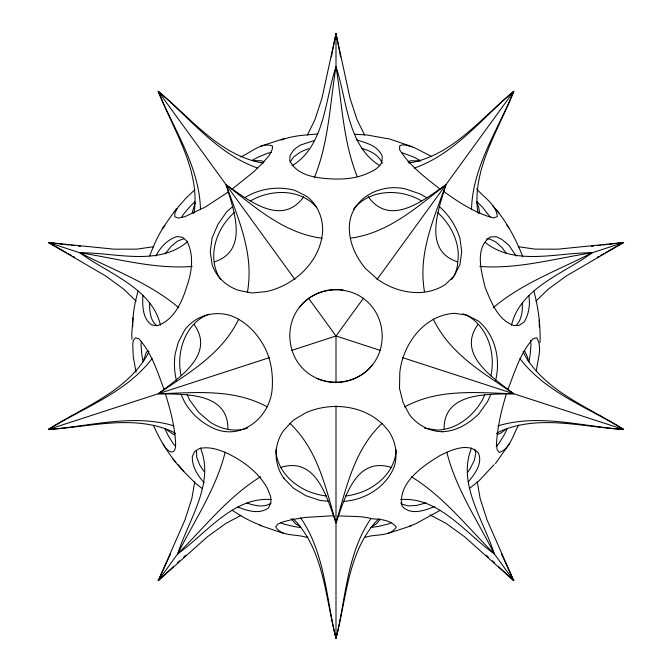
<?xml version="1.0" encoding="UTF-8"?>
<svg xmlns="http://www.w3.org/2000/svg" width="672" height="672" viewBox="0 0 672 672"><rect width="100%" height="100%" fill="white"/><g stroke="black" fill="none" stroke-linecap="round" stroke-linejoin="round"><path stroke-width="1.01" d="M149.646 302.618C149.486 310.506 150.032 320.158 156.568 325.5M522.396 302.652L522.278 310.044A46.494 20.79 72 0 1 515.718 325.744M540.011 342.636C540.632 325.273 538.39 307.852 533.879 291.094M138.146 290.976C134.753 302.492 132.653 314.597 132.728 326.609M471.517 209.656C472.433 166.774 498.053 129.805 513.744 91.35C482.378 116.878 454.944 152.771 413.574 162.187A56.734 48.258 -72 0 1 408.5 162.809M539.297 326.92L539.238 320.09M132.98 317.856L131.771 333.841L131.981 339.259M479.724 212.948L478.548 206.699L476.96 202.818M142.867 295.436C142.43 305.642 142.363 318.696 151.855 324.979L157.24 325.735C173.737 320.284 182.095 302.165 186.732 286.633C191.94 272.303 194.292 255.032 186.816 241.038L182.406 237.275L177.047 236.536C167.521 239.442 160.205 247.33 155.879 256.091M444.074 428.66C444.167 391.768 488.099 394.489 513.744 393.75C493.424 378.084 456.288 354.463 477.901 324.559M141.389 341.25L141.028 344.434L141.767 354.278L143.044 361.67M536.399 371.482C537.054 360.696 542.968 347.735 536.693 337.798L533.039 338.772L528.814 343.963C518.826 357.722 513.937 374.128 507.788 389.785M396.136 449.753C395.514 467.972 381.965 482.689 366.156 490.216A60.304 47.922 0 0 1 345.442 496.045M194.762 481.69L191.831 498.607L184.85 520.212L158.256 580.65L207.514 536.676L225.901 523.362L241.088 515.348M528.914 361.922L530.233 354.278L530.972 344.434L530.502 340.234M511.501 325.172C520.321 287.633 564.69 273.336 592.049 252.806C557.71 252.344 514.735 266.482 485.05 242.281M331.321 57.095L336 33.6L350.003 98.12L357.059 119.708L364.636 135.114M292.858 518.734A56.734 48.258 -72 0 1 296.587 522.211C324.526 554.148 325.626 599.315 336 638.4C345.87 598.399 346.819 553.82 370.818 518.734M490.837 375.984C495.289 355.782 489.493 332.573 472.996 319.267A60.304 47.922 -72 0 0 462.815 313.807M340.679 57.095L336 33.6L321.997 98.12L314.941 119.708L307.364 135.114M300.628 517.868C325.097 553.098 326.096 598.072 336 638.4C346.374 599.315 347.474 554.148 375.413 522.211A56.734 48.258 72 0 1 379.142 518.734M495.558 380.411C500.85 359.512 495.39 335.135 478.397 321.014L466.88 315.118L454.692 313.32C424.343 314.874 402.805 344.03 399.806 372.515L399.496 388.34L403.082 402.637L409.492 414.792C417.556 425.065 429.517 431.659 442.697 431.726C456.666 431.071 468.896 423.595 478.674 414.061L487.561 401.654L490.888 394.372M225.162 452.231C216.124 488.813 194.452 520.514 177.752 553.812C205.733 534.131 233.041 496.356 271.471 499.565M506.134 394.565C501.388 410.39 497.582 426.602 496.516 443.066L497.078 449.585L499.321 452.474C510.502 448.644 513.148 433.927 518.75 425.032M143.573 360.536L146.034 353.069L148.025 350.238M149.638 255.982C153.812 245.473 158.004 234.511 165.001 225.523M314.278 177.761C328.801 142.607 329.893 103.849 336 66.772C347.071 99.137 346.962 145.757 379.932 165.74M414.28 168.076C454.784 153.955 482.026 118.163 513.744 91.35C499.162 129.074 473.508 166.261 477.338 208.513A56.734 48.258 -36 0 0 478.313 213.528M484.764 394.657L482.395 399.983A60.304 47.922 -72 0 1 436.993 430.063L424.561 428.182M173.552 566.504L158.256 580.65L170.461 554.165M471.618 447.922C456.691 483.47 484.184 521.111 494.248 553.812C466.267 534.131 438.959 496.356 400.529 499.565M195.115 202.961L192.192 212.78M181.734 217.199L183.221 214.578L189.605 207.043A60.304 11.315 -36 0 1 194.897 201.743M299.872 306.743C284.088 325.979 287.305 356.588 306.743 372.128C325.979 387.912 356.588 384.695 372.128 365.257C387.912 346.021 384.695 315.412 365.257 299.872C346.021 284.088 315.412 287.305 299.872 306.743A46.494 46.494 0 0 1 343.274 290.086M494.046 464.68L479.027 480.791L469.736 488.216M290.086 162.271L293.53 157.063L299.872 152.435A46.494 20.79 0 0 1 308.675 148.705M162.196 228.74L176.585 208.387M495.415 463.613L509.804 443.26M158.256 580.65L179.222 551.779M336 382.645L336 336L363.418 298.267M377.051 279.493L513.744 91.35M468.174 482.017C474.575 474.331 482.992 463.52 478.414 453.037C468.594 441.941 451.172 450.089 440.429 455.297C423.52 465.385 397.547 482.84 401.99 505.814C409.945 515.878 424.964 510.518 434.708 506.47M165.11 253.848L171.31 246.162L177.685 241.004L183.809 238.736M152.099 358.554C126.16 392.717 83.698 407.568 48.401 429.45C88.78 427.232 132.073 414.322 171.083 431.021A56.734 48.258 -36 0 1 175.543 433.499M380.302 519.288L376.261 523.967L371.666 526.798M303.736 196.736C281.593 227.556 248.203 199.844 226.145 184.8C233.377 209.42 249.53 250.362 214.477 261.853M496.146 446.569L498.691 443.772L503.882 435.389A60.304 11.315 -72 0 0 507.293 428.711M353.464 209.362C369.34 188.84 400.352 188.437 421.361 200.802M535.903 301.157L548.218 289.187L566.563 275.814L623.599 242.55L557.911 249.169L535.198 249.136L518.204 246.691M187.648 241.601C158.449 266.784 114.156 252.277 79.951 252.806C107.31 273.336 151.679 287.633 160.499 325.172M177.374 562.976L179.668 560.851M183.498 557.315L185.791 555.198M234.578 212.335C216.157 228.178 206.228 257.695 220.492 279.317M232.109 207.102L226.607 211.848L217.82 224.633L212.066 237.964L210.269 251.79L212.117 264.592C216.3 277.04 226.548 286.474 238.913 290.43L252.05 293L266.448 291.564C295.327 285.239 321.384 260.543 322.694 229.984C322.627 216.93 317.176 203.96 306.365 196.106L294.689 190.285C278.116 185.892 259.921 188.504 245.28 197.366M231.907 189.311L253.882 171.671L262.87 162.792L269.312 155.366L272.32 149.251L272.504 146.009C261.265 141.674 250.412 153.233 240.576 156.811M493.206 307.759C522.152 283.08 558.676 270.068 592.049 252.806C554.904 258.451 517.7 269.396 479.783 266.44M194.964 189.638L186.329 197.812L178.198 206.942L174.787 213.209L174.871 216.829L178.324 218.081L184.783 216.72L205.12 207.161L228.631 191.755M505.756 429.29L500.833 433.112L497.288 434.616M440.227 510.3L415.414 523.925L411.062 525.512M260.56 476.784C228.144 496.684 204.481 527.402 177.752 553.812C187.816 521.111 215.309 483.47 200.382 447.922M270.85 503.236C263.81 507.973 254.402 505.588 246.935 503.009M173.964 425.846C132.896 413.456 89.821 426.401 48.401 429.45C82.37 407.501 124.984 392.498 146.723 356.059A56.734 48.258 0 0 0 148.882 351.431M250.639 200.802C270.816 189.076 300.703 188.446 316.688 207.539M597.248 257.317L599.063 256.301M600.886 255.276L603.607 253.756M605.422 252.731L623.599 242.55L609.118 244.264M281.19 140.154C292.471 135.492 305.584 135.072 317.705 133.963M292.068 165.74C325.038 145.757 324.929 99.137 336 66.772C342.056 103.522 343.165 141.91 357.344 176.82M251.731 160.541L258.594 156.92L267.725 153.182L271.429 152.418M208.757 314.21C185.186 323.249 176.039 352.078 181.003 375.228M391.717 522.455L388.223 524.034L378.638 526.378L370.7 527.52M365.173 537.247L366.156 537.071C375.782 533.854 389.978 536.936 396.304 527.142C391.028 520.229 380.764 519.162 372.523 518.868C361.284 515.642 349.516 516.726 338.008 515.76M408.022 161.683L410.861 160.709L420.781 161.02M260.333 146.303L284.29 138.516M48.401 429.45L269.573 357.58M291.64 350.414L336 336L380.36 350.414M588.664 253.907L623.599 242.55M387.702 533.484L411.667 525.697M425.972 502.908L416.43 505.478L408.24 505.907L401.957 504.143L400.638 502.874M409.5 526.008L410.189 525.832M314.488 140.498L300.224 145.118L295.63 148.327L293.53 150.142L290.086 155.576L289.766 160.616C297.108 175.888 316.613 178.147 331.876 178.912C344.333 179.525 357.588 178.273 368.903 172.729C374.186 170.512 379.504 167.42 381.914 161.935L382.234 156.433C378.378 145.866 366.181 142.834 356.521 139.868M498.036 425.846C539.104 413.456 582.179 426.401 623.599 429.45C589.63 407.501 547.016 392.498 525.277 356.059A56.734 48.258 0 0 1 523.118 351.431M280.241 467.628C316.277 455.717 326.995 497.759 336 522.892C345.005 497.759 355.723 455.717 391.759 467.628M153.796 246.691L136.802 249.136L114.089 249.169L48.401 242.55L105.437 275.814L123.782 289.187L136.097 301.157M252.79 160.642L261.181 160.759L264.088 161.666M591.536 246.347L593.603 246.103M597.744 245.608L600.844 245.246M602.91 245.003L607.051 244.507M344.022 501.346C365.35 499.808 386.207 486.99 394.254 466.696C397.916 454.373 395.724 440.958 388.223 430.475L387.694 429.946C368.861 405.762 332.959 400.739 305.844 412.726L293.362 420.168L283.777 430.366C273.437 444.335 273.664 464.134 283.777 478.17L293.362 488.132L305.844 495.667L320.393 500.556L328.717 501.287M192.217 266.44C154.3 269.396 117.096 258.451 79.951 252.806C113.324 270.068 149.848 283.08 178.794 307.759M333.917 515.718L305.844 517.373L293.362 519.338L283.777 521.606L277.746 524.118L275.696 526.999C281.728 536.718 295.999 533.963 305.357 537.079L307.927 537.205M486.57 239.03L489.376 238.946L495.583 241.819L501.959 247.514L506.327 253.327M354.724 134.299L366.643 134.921L387.761 138.701M441.949 431.676L442.697 431.726M519.901 358.554C545.84 392.717 588.302 407.568 623.599 429.45C583.22 427.232 539.927 414.322 500.917 431.021A56.734 48.258 36 0 0 496.457 433.499M66.578 252.731L48.401 242.55L62.882 244.264M64.949 244.507L69.09 245.003M71.156 245.246L74.256 245.608M78.397 246.103L80.464 246.347M401.671 152.645L413.406 156.92L419.924 160.356M174.863 434.792L173.477 434.44L165.925 429.181M361.528 148.344C369.81 150.646 378.974 154.778 382.234 163.346M261.601 525.605C251.244 521.884 241.366 516.491 232.268 510.308M48.401 242.55L83.336 253.907M402.427 357.58L623.599 429.45M388.5 138.642L412.238 146.689M259.762 525.311L283.5 533.358M237.871 506.974C247.279 510.93 259.451 514.567 268.489 507.906L270.883 502.992L270.631 496.44L267.464 488.569C258.812 472.542 243.415 461.101 227.321 453.306C218.593 449.602 209.177 446.284 199.601 448.51L194.779 451.391L192.352 456.347C191.747 466.393 197.686 475.625 204.196 482.79M257.72 168.076C217.216 153.955 189.974 118.163 158.256 91.35C172.838 129.074 198.492 166.261 194.662 208.513A56.734 48.258 36 0 1 193.687 213.528M457.523 261.853C422.47 250.362 438.623 209.42 445.855 184.8C423.797 199.844 390.407 227.556 368.264 196.736M280.333 522.472L283.777 524.034L293.362 526.378A60.304 11.315 0 0 0 300.762 527.562M431.542 156.458L414.305 147.622L406.216 145.169L402.906 144.808L399.773 145.622L399.529 149.461C409.374 165.682 425.334 177.526 440.126 189.143M430.021 514.878L446.099 523.362L464.486 536.676L513.744 580.65L487.15 520.212L480.169 498.607L477.238 481.69M300.359 526.428L295.739 523.933L291.094 518.75M426.955 197.736L419.95 193.897L405.56 188.958C379.403 182.868 349.213 199.189 349.306 228.11C349.398 243.188 356 257.208 365.635 268.657L377.328 279.124C396.623 293.084 424.603 298.259 445.402 284.466L454.18 275.94L459.942 264.516L461.731 251.798L459.875 238.048C455.969 226.086 449.165 215.116 439.614 206.842M68.393 253.756L71.114 255.276M72.937 256.301L74.752 257.317M411.44 476.784C443.856 496.684 467.519 527.402 494.248 553.812C477.548 520.514 455.876 488.813 446.838 452.231M444.175 191.772C457.556 201.491 471.643 210.58 487.301 216.115L493.769 217.955L497.33 216.544C496.289 204.565 483.714 197.358 476.574 188.807M202.255 488.594L195.426 483.193L183.893 471.626C171.041 458.136 160.81 442.218 153.359 425.166M200.483 209.656C199.567 166.774 173.947 129.805 158.256 91.35C189.622 116.878 217.056 152.771 258.426 162.187A56.734 48.258 72 0 0 263.5 162.809M437.858 212.73C451.122 224.818 460.505 243.44 457.766 261.652A47.351 37.632 36 0 1 451.668 279.443M486.209 555.198L488.502 557.315M492.332 560.851L494.626 562.976M498.448 566.504L513.744 580.65L501.539 554.165M476.549 201.356L482.395 207.043L490.199 217.073M175.602 446.292L173.309 443.772L168.118 435.389L164.749 428.534M492.652 205.632C506.033 220.399 515.651 238.274 522.766 256.796M183.893 471.626L178.038 464.57M496.322 209.849L499.052 213.007M172.948 458.993L175.678 462.151M506.545 224.683L508.99 228.169M158.256 91.35L294.949 279.493M308.582 298.267L336 336M492.778 551.779L513.744 580.65M163.01 443.831C167.605 452.634 176.207 456.884 175.594 443.066C174.762 426.35 170.436 410.054 165.497 394.128M203.977 471.475L199.668 464.864L196.736 457.212L196.468 450.685M194.099 324.559C215.712 354.463 178.576 378.084 158.256 393.75C183.901 394.489 227.833 391.768 227.926 428.66M516.239 256.082L508.981 245.356L502.177 239.669L496.306 236.695L490.35 236.964C474.306 248.128 481.396 271.555 485.176 287.532C491.257 302.148 497.591 319.561 513.677 325.483L519.053 325.408L524.059 322.115C528.914 314.286 530.258 304.769 528.889 295.747M524.572 350.784L527.604 357.26L528.326 361.091M181.104 394.43L184.397 401.671C191.612 414.431 203.095 424.368 216.77 429.652L217.064 429.719C244.482 439.152 270.505 415.296 272.21 388.433C273.185 373.288 270.883 357.899 263.147 344.602C255.746 331.632 244.482 320.527 230.185 315.47C213.646 310.481 195.082 315.84 184.708 330.044L178.231 342.426L175.216 353.766C173.888 362.561 174.292 371.75 176.434 380.402M187.135 394.439L189.605 399.983L198.652 412.331L209.748 421.856A60.304 47.922 72 0 0 247.439 428.182M164.153 389.76C157.517 372.078 151.754 353.035 138.894 338.797L135.467 337.747L133.308 340.612L132.762 344.047L133.241 356.588L136.063 372.28M474.852 449.383L475.751 453.13L474.407 460.16L470.45 468.132A46.494 20.79 -36 0 1 467.578 472.307M275.856 449.711C276.478 467.947 290.018 482.689 305.844 490.216A60.304 47.922 0 0 0 326.558 496.045M283.777 477.624L283.861 478.271M336 33.6L336 68.233M336 405.846L336 638.4M372.128 365.257A46.494 46.494 0 0 1 317.092 378.47M382.2 423.226A56.734 29.828 -36 0 0 375.413 430.366C352.691 456.263 345.484 490.82 336 522.892C326.516 490.82 319.309 456.263 296.587 430.366A56.734 29.828 36 0 0 289.8 423.226M404.678 406.888A56.734 29.828 -36 0 1 413.574 402.637C445.217 389.029 480.312 392.86 513.744 393.75C486.175 374.825 455.532 357.294 437.926 327.684A56.734 29.828 72 0 1 433.23 319.015M267.322 406.888A56.734 29.828 36 0 0 258.426 402.637C226.783 389.029 191.688 392.86 158.256 393.75C185.825 374.825 216.468 357.294 234.074 327.684A56.734 29.828 -72 0 0 238.77 319.015M424.46 291.598A56.734 29.828 72 0 1 423.352 282.82C420.185 248.514 434.675 216.325 445.855 184.8C419.328 205.178 393.187 228.9 359.587 236.494A56.734 29.828 0 0 1 350.893 238.148M247.355 292.589A56.734 29.828 -72 0 0 248.648 282.82C251.815 248.514 237.325 216.325 226.145 184.8C252.672 205.178 278.813 228.9 312.413 236.494A56.734 29.828 0 0 0 322.106 238.283"/></g></svg>
